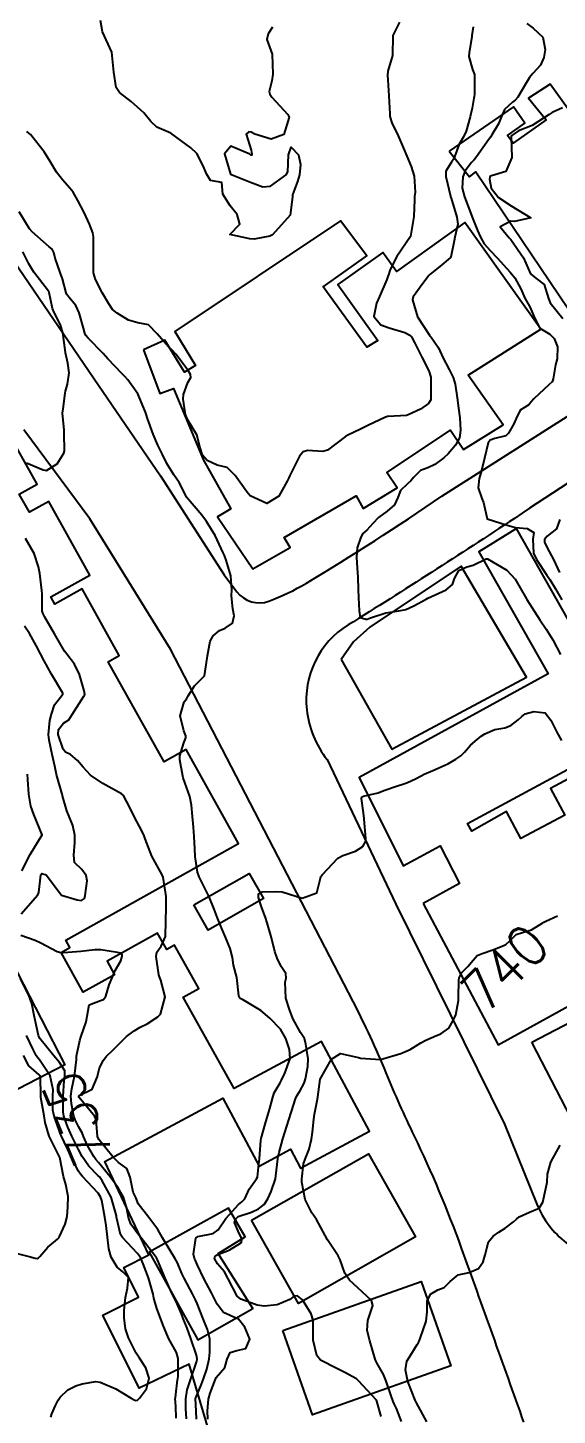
# Model space of a CAD drawing. Header units: metres. Extents: x 298520 to 308411, y 7433745 to 7450750.
# Drawn here: x 302011.5 to 302064.3, y 7441875.2 to 7442013.4 of the extents above; entities that cross this region are included whole.
import ezdxf
from ezdxf.enums import TextEntityAlignment as Align

# ---------------------------------------------------------------- set-up
doc = ezdxf.new("R2010")
doc.units = ezdxf.units.M
doc.header["$LTSCALE"] = 10
for name, color, linetype in [('Cotas', 45, 'Continuous'), ('Curvas de Nivel 1m', 11, 'Continuous'), ('Curvas de Nivel 5m', 15, 'Continuous'), ('Edificações', 30, 'Continuous'), ('Vias Primárias', 230, 'Continuous')]:
    doc.layers.add(name, color=color, linetype=linetype)
doc.styles.add('Style-STANDARD', font='STANDARD.shx')

msp = doc.modelspace()

# ---------------------------------------------------------------- linework, layer by layer
at = {"layer": 'Curvas de Nivel 1m', "flags": 128}
for points, elevation in [([(302048.54, 7442013.93), (302047.86, 7442012.6), (302047.84, 7442010.6), (302047.37, 7442009.06), (302047.35, 7442008.61), (302047.37, 7442008.17), (302047.47, 7442006.6), (302047.58, 7442004.79), (302047.58, 7442004.6), (302047.59, 7442004.43), (302047.76, 7442003.89), (302048.39, 7442002.59), (302048.89, 7442001.43), (302049.26, 7442000.58), (302049.71, 7441999.55), (302050.01, 7441998.58), (302050.11, 7441997), (302050.04, 7441996.57), (302050.02, 7441996.22), (302049.96, 7441994.58), (302049.62, 7441992.58), (302048.28, 7441990.59), (302048.03, 7441990.17), (302047.58, 7441989.18), (302047.42, 7441988.76), (302047.37, 7441988.6), (302047.26, 7441988.3), (302046.53, 7441986.62), (302046.24, 7441985.93), (302045.99, 7441984.62), (302046.67, 7441983.77), (302047.51, 7441983.49), (302049.07, 7441983.02), (302049.51, 7441982.8), (302049.72, 7441982.58), (302050.03, 7441982.04), (302050.77, 7441980.57), (302051.46, 7441979.22), (302051.66, 7441978.56), (302051.67, 7441976.79), (302051.67, 7441976.56), (302051.65, 7441976.33), (302051.42, 7441975.95), (302050.62, 7441975.37), (302049.41, 7441974.81), (302049.22, 7441974.77), (302047.4, 7441974.67), (302047.34, 7441974.66), (302047.15, 7441974.6), (302045.39, 7441973.77), (302044.65, 7441973.38), (302043.38, 7441972.79), (302043.16, 7441972.65), (302041.37, 7441971.31), (302040.88, 7441971.18), (302039.37, 7441971.26), (302038.92, 7441971.15), (302038.56, 7441970.71), (302038.16, 7441969.9), (302037.57, 7441968.72), (302037.49, 7441968.56), (302037.33, 7441968.2), (302036.51, 7441966.73), (302035.31, 7441965.98), (302033.65, 7441966.77), (302033.32, 7441967.15), (302032.16, 7441968.78), (302031.34, 7441969.59), (302030.35, 7441969.8), (302029.35, 7441970.27), (302028.89, 7441970.82), (302028.66, 7441971.54), (302028.34, 7441972.83), (302027.41, 7441974.37), (302027.19, 7441974.84), (302026.97, 7441976.39), (302027, 7441976.85), (302027.44, 7441978.05), (302027.73, 7441978.55), (302027.69, 7441978.84), (302027.46, 7441979.24), (302026.24, 7441980.86), (302025.87, 7441981.25), (302025.49, 7441981.6), (302024.38, 7441982.88), (302023.52, 7441983.79), (302022.43, 7441983.99), (302021.52, 7441984.26), (302020.37, 7441984.93), (302019.93, 7441985.32), (302019.54, 7441985.87), (302018.92, 7441986.95), (302018.23, 7441988.29), (302018.04, 7441988.96), (302018.04, 7441990.51), (302018.04, 7441990.96), (302018.01, 7441992.56), (302017.96, 7441992.96), (302017.63, 7441993.8), (302017.08, 7441994.97), (302016.46, 7441996.17), (302016, 7441996.98), (302015.68, 7441997.41), (302014.93, 7441998.24), (302014.33, 7441999), (302013.71, 7442000.05), (302013.11, 7442001.02), (302011.74, 7442002.73), (302011.58, 7442002.88), (302011.39, 7442003.04)], 739), ([(302055.87, 7442013.47), (302055.76, 7442012.61), (302055.75, 7442012.51), (302055.47, 7442010.88), (302055.46, 7442010.51), (302055.82, 7442009.2), (302056, 7442008.7), (302056.02, 7442008.51), (302056.01, 7442006.72), (302055.98, 7442006.51), (302055.95, 7442006.35), (302055.78, 7442005.36), (302055.61, 7442004.66), (302055.57, 7442004.51), (302055.19, 7442003.07), (302054.92, 7442002.52), (302054.47, 7442001.79), (302054.03, 7442000.53), (302053.94, 7442000.31), (302053.71, 7441999.97), (302053.16, 7441999.08), (302053.14, 7441998.54), (302053.62, 7441996.59), (302053.63, 7441996.53), (302053.67, 7441996.41), (302054.26, 7441994.52), (302054.35, 7441993.81), (302054.06, 7441992.53), (302053.99, 7441992.16), (302053.66, 7441990.53), (302053.64, 7441990.5), (302053.6, 7441990.47), (302052.54, 7441989.59), (302051.58, 7441988.82), (302051.45, 7441988.69), (302051.36, 7441988.56), (302050.59, 7441987.54), (302049.9, 7441986.58), (302049.84, 7441986.29), (302050.33, 7441984.57), (302051.51, 7441982.77), (302051.6, 7441982.66), (302051.69, 7441982.56), (302052.43, 7441981.48), (302052.87, 7441980.54), (302053.47, 7441979.35), (302053.9, 7441978.53), (302054.09, 7441977.88), (302054.28, 7441976.52), (302054.43, 7441975.5), (302054.55, 7441974.52), (302054.62, 7441973.29), (302054.5, 7441972.52), (302054.1, 7441971.8), (302053.37, 7441970.94), (302052.95, 7441970.54), (302052.04, 7441969.86), (302051.35, 7441969.55), (302050.64, 7441969.27), (302049.93, 7441968.57), (302049.67, 7441968.24), (302049.33, 7441967.95), (302048.64, 7441967.27), (302048.37, 7441966.59), (302048.04, 7441965.86), (302047.3, 7441965.24), (302046.44, 7441964.61), (302045.89, 7441964.01), (302045.27, 7441963.33), (302044.89, 7441963.01), (302044.67, 7441962.64), (302044.32, 7441961.57), (302044.23, 7441960.64), (302044.32, 7441959.55), (302044.38, 7441958.64), (302044.41, 7441957.43), (302044.46, 7441956.64), (302044.51, 7441955.3), (302044.62, 7441954.64), (302045.17, 7441954.49), (302045.3, 7441954.49), (302045.64, 7441954.62), (302047.18, 7441955.11), (302048.48, 7441955.29), (302049.18, 7441955.43), (302049.96, 7441955.8), (302051.19, 7441956.48), (302051.36, 7441956.56), (302053.2, 7441957.38), (302053.82, 7441957.91), (302054.02, 7441958.52), (302054.44, 7441959.31), (302055.23, 7441959.69), (302055.87, 7441959.86), (302057.19, 7441960.48), (302057.24, 7441960.49), (302057.31, 7441960.48), (302059.23, 7441959.36), (302060.08, 7441958.45), (302061.19, 7441956.51), (302061.22, 7441956.47), (302061.23, 7441956.44), (302061.98, 7441955.23), (302062.52, 7441954.42), (302063.16, 7441953.47), (302063.82, 7441952.4), (302064.59, 7441950.94)], 738), ([(302061.24, 7442013.8), (302061.87, 7442013.32), (302062.84, 7442012.42), (302063.06, 7442011.2), (302062.93, 7442010.42), (302062.59, 7442009.65), (302061.82, 7442008.8), (302061.49, 7442008.43), (302061.11, 7442007.74), (302060.32, 7442006.45), (302060.07, 7442006.17), (302059.79, 7442005.97), (302059, 7442005.24), (302058.68, 7442004.47), (302058.42, 7442003.81), (302057.75, 7442002.71), (302057.59, 7442002.48), (302057.23, 7442001.98), (302056.21, 7442000.5), (302055.99, 7442000.23), (302055.71, 7441999.94), (302055.09, 7441999.13), (302054.84, 7441998.52), (302054.79, 7441997.41), (302055, 7441996.52), (302055.65, 7441994.86), (302055.79, 7441994.51), (302056.31, 7441993.18), (302056.61, 7441992.5), (302056.98, 7441991.85), (302057.61, 7441991.14), (302058.26, 7441990.47), (302059.58, 7441989.04), (302060.03, 7441988.46), (302060.63, 7441987.38), (302061.03, 7441986.45), (302061.54, 7441985.57), (302062.03, 7441984.43), (302062.53, 7441983.44), (302063.51, 7441982.84), (302063.95, 7441982.41), (302064.29, 7441981.61), (302064.26, 7441980.4), (302064.09, 7441979.79), (302063.86, 7441978.41), (302063.74, 7441978.12), (302063.45, 7441977.85), (302061.91, 7441976.43), (302061.71, 7441976.15), (302061.42, 7441975.81), (302060.58, 7441975.29), (302060.16, 7441974.45), (302059.94, 7441973.92), (302059.39, 7441972.98), (302059.12, 7441972.73), (302058.04, 7441972.47), (302057.57, 7441972.29), (302057.38, 7441972.05), (302057, 7441970.49), (302056.68, 7441969.15), (302056.48, 7441968.49), (302056.38, 7441967.55), (302056.74, 7441966.49), (302056.9, 7441966.08), (302057.28, 7441964.48), (302059.28, 7441963.82), (302060.11, 7441963.61), (302061.27, 7441963.5), (302061.93, 7441963.09), (302061.82, 7441962.43), (302061.88, 7441961.06), (302062.19, 7441960.43), (302063.22, 7441958.85), (302063.51, 7441958.41), (302064.09, 7441957.51), (302064.73, 7441956.39)], 737), ([(302064.78, 7442005.4), (302063.77, 7442004.93), (302063.45, 7442004.73), (302063, 7442004.42), (302061.75, 7442003.64), (302060.39, 7442003.09), (302059.74, 7442002.64), (302059.67, 7442002.54), (302059.65, 7442002.46), (302059.72, 7442000.46), (302059.12, 7441999.05), (302057.7, 7441998.63), (302057.6, 7441998.58), (302057.53, 7441998.48), (302057.49, 7441998.29), (302057.68, 7441997.39), (302058.42, 7441996.47), (302059.66, 7441995.63), (302061.64, 7441994.44), (302060.01, 7441994.09), (302059.64, 7441994.1), (302058.57, 7441993.53), (302059.47, 7441992.46), (302059.62, 7441992.29), (302060.88, 7441990.45), (302061.58, 7441988.85), (302062.11, 7441988.43), (302062.96, 7441987.81), (302063.38, 7441986.41), (302063.55, 7441985.98), (302064.81, 7441984.4)], 736), ([(302029.41, 7441874.81), (302029.39, 7441875.64), (302029.49, 7441876.81), (302029.65, 7441877.4), (302030.19, 7441878.8), (302030.21, 7441878.85), (302030.26, 7441878.95), (302031.13, 7441879.94), (302031.36, 7441880.79), (302031.65, 7441881.43), (302032.3, 7441881.64), (302033.2, 7441881.86), (302033.62, 7441882.76), (302033.11, 7441883.97), (302032.48, 7441884.77), (302032.33, 7441884.82), (302030.99, 7441885.44), (302030.35, 7441886.25), (302030.09, 7441886.8), (302029.79, 7441887.38), (302029.03, 7441888.81), (302028.4, 7441890.13), (302028.19, 7441890.61), (302028.1, 7441890.82), (302027.99, 7441891.24), (302028.23, 7441892.82), (302028.43, 7441892.99), (302029.95, 7441893.29), (302030.44, 7441893.66), (302031.23, 7441894.79), (302032.47, 7441896.18), (302032.8, 7441896.44), (302033.11, 7441896.76), (302033.55, 7441897.7), (302034.29, 7441898.75), (302034.37, 7441898.89), (302034.52, 7441900.25), (302034.56, 7441900.71), (302034.56, 7441900.75), (302034.72, 7441902.57), (302034.75, 7441902.75), (302035.13, 7441904.17), (302035.29, 7441904.74), (302035.59, 7441905.74), (302035.86, 7441906.74), (302036.04, 7441907.29), (302036.62, 7441908.31), (302036.77, 7441908.58), (302036.85, 7441908.73), (302037.08, 7441909.17), (302037.62, 7441910.72), (302037.57, 7441911.63), (302037.21, 7441912.72), (302036.68, 7441913.63), (302035.62, 7441914.74), (302034.7, 7441915.49), (302032.87, 7441916.61), (302032.71, 7441916.68), (302032.65, 7441916.71), (302032.6, 7441916.77), (302032.53, 7441916.96), (302032.3, 7441918.78), (302031.99, 7441920.01), (302031.88, 7441920.78), (302031.66, 7441921.67), (302031.19, 7441922.79), (302030.8, 7441923.74), (302030.34, 7441924.8), (302030.05, 7441925.58), (302029.55, 7441926.81), (302028.85, 7441928.21), (302028.56, 7441928.82), (302028.4, 7441929.29), (302028.17, 7441930.83), (302028.12, 7441931.6), (302028.05, 7441932.83), (302027.98, 7441933.76), (302027.9, 7441934.83), (302027.81, 7441935.96), (302027.64, 7441936.83), (302026.98, 7441938.68), (302026.93, 7441938.84), (302026.64, 7441940.48), (302026.64, 7441940.85), (302027.02, 7441942.16), (302027.22, 7441942.64), (302027.23, 7441942.84), (302027.03, 7441943.34), (302026.65, 7441944.85), (302027.07, 7441946.23), (302027.34, 7441946.57), (302027.47, 7441946.84), (302028.08, 7441947.84), (302029.09, 7441948.82), (302029.36, 7441950.58), (302029.39, 7441950.82), (302029.67, 7441952.28), (302029.94, 7441952.81), (302030.6, 7441953.35), (302031.15, 7441953.57), (302031.89, 7441954.06), (302032.06, 7441954.79), (302031.9, 7441955.51), (302031.79, 7441956.79), (302031.82, 7441957.41), (302031.73, 7441958.79), (302031.24, 7441960.35), (302031.07, 7441960.8), (302030.96, 7441961.09), (302030.15, 7441962.81), (302029.28, 7441964.21), (302028.82, 7441964.82), (302027.31, 7441966.63), (302027.23, 7441966.76), (302027.19, 7441966.84), (302026.55, 7441968.08), (302026.03, 7441968.86), (302025.35, 7441969.99), (302024.9, 7441970.87), (302024.44, 7441971.81), (302023.97, 7441972.88), (302023.41, 7441974.45), (302023.26, 7441974.89), (302023.2, 7441975.1), (302022.46, 7441976.9), (302021.45, 7441978.3), (302021.16, 7441978.63), (302020.89, 7441978.92), (302019.47, 7441980.4), (302018.99, 7441980.94), (302017.5, 7441982.47), (302017.27, 7441982.73), (302017.17, 7441982.96), (302017.04, 7441983.44), (302016.59, 7441984.97), (302016.26, 7441985.7), (302015.55, 7441986.54), (302015.36, 7441986.79), (302015.29, 7441986.98), (302014.92, 7441988.35), (302014.69, 7441988.99), (302014.19, 7441990.41), (302014.06, 7441991), (302013.91, 7441991.31), (302013.61, 7441991.56), (302011.9, 7441993.03), (302011.63, 7441993.34), (302010.61, 7441995.05)], 738), ([(302011.35, 7441970.03), (302013.02, 7441969.33), (302013.34, 7441969.27), (302014.41, 7441969.93), (302015.08, 7441970.99), (302015.12, 7441971.24), (302015.11, 7441972.99), (302015.09, 7441973.29), (302014.95, 7441974.99), (302014.99, 7441975.42), (302015.21, 7441976.99), (302015.24, 7441977.19), (302015.44, 7441977.89), (302015.61, 7441978.99), (302015.47, 7441979.97), (302015.23, 7441980.99), (302015.19, 7441981.29), (302014.96, 7441983), (302014.73, 7441983.78), (302014.11, 7441985), (302013.94, 7441985.41), (302013.62, 7441987.01), (302013.6, 7441987.06), (302013.55, 7441987.15), (302012.06, 7441989.03), (302011.59, 7441989.85), (302010.97, 7441991.04)], 737), ([(302064.52, 7441964.4), (302064.19, 7441963.48), (302063.27, 7441962.75), (302062.99, 7441962.41), (302062.99, 7441962.14), (302063.25, 7441961.59), (302063.88, 7441960.4), (302064.5, 7441959.12)], 736), ([(302028.3, 7441874.82), (302028.23, 7441876.29), (302028.2, 7441876.79), (302028.2, 7441876.82), (302028.21, 7441876.85), (302028.23, 7441876.92), (302028.79, 7441878.28), (302028.98, 7441878.81), (302029.31, 7441879.78), (302029.56, 7441880.81), (302029.62, 7441881.48), (302029.62, 7441882.81), (302029.4, 7441883.73), (302028.95, 7441884.81), (302028.35, 7441886.33), (302028.21, 7441886.68), (302028.14, 7441886.82), (302027.89, 7441887.3), (302027.06, 7441888.84), (302026.84, 7441889.3), (302026.4, 7441890.36), (302026.15, 7441890.85), (302025.66, 7441891.61), (302024.91, 7441892.87), (302024.44, 7441893.69), (302023.54, 7441894.88), (302022.47, 7441896.24), (302022.31, 7441896.73), (302022.24, 7441896.89), (302021.97, 7441897.4), (302021.69, 7441898.9), (302021.36, 7441899.76), (302020.52, 7441900.38), (302019.96, 7441900.93), (302018.55, 7441902.65), (302018.44, 7441902.94), (302018.28, 7441904.65), (302018.17, 7441904.94), (302016.59, 7441906.85), (302016.56, 7441906.93), (302016.56, 7441906.96), (302016.57, 7441906.99), (302016.59, 7441907.04), (302017.88, 7441907.67), (302018.42, 7441908.94), (302018.45, 7441909.11), (302018.63, 7441909.78), (302019.02, 7441910.56), (302019.3, 7441910.93), (302019.98, 7441911.6), (302020.66, 7441912.24), (302021.33, 7441912.91), (302022.08, 7441913.49), (302022.68, 7441913.83), (302023.38, 7441914.19), (302024.44, 7441914.87), (302024.58, 7441914.99), (302024.7, 7441915.15), (302025.17, 7441916.86), (302024.74, 7441918.52), (302024.59, 7441918.87), (302024.55, 7441919.07), (302024.26, 7441920.88), (302024.33, 7441921.31), (302024.77, 7441921.92), (302025.19, 7441922.86), (302025.25, 7441924.42), (302025.24, 7441924.86), (302025.26, 7441925.31), (302025.27, 7441926.86), (302024.96, 7441928.77), (302024.93, 7441928.87), (302024.91, 7441928.92), (302024.86, 7441929), (302023.83, 7441930.88), (302023.19, 7441932.6), (302023.09, 7441932.89), (302022.91, 7441933.26), (302022.03, 7441934.9), (302021.68, 7441935.65), (302021.02, 7441936.92), (302020.95, 7441936.98), (302020.8, 7441937.07), (302018.97, 7441938.12), (302017.74, 7441938.95), (302016.99, 7441939.74), (302016.43, 7441940.4), (302015.72, 7441940.98), (302015.24, 7441941.22), (302015.01, 7441941.53), (302014.49, 7441943), (302014.53, 7441943.5), (302015.04, 7441944.12), (302015.56, 7441944.46), (302015.9, 7441944.98), (302017.07, 7441946.81), (302017.14, 7441946.89), (302017.15, 7441946.96), (302017.08, 7441947.35), (302016.64, 7441948.97), (302016.14, 7441950), (302015.36, 7441950.99), (302015.25, 7441951.11), (302015.13, 7441951.28), (302014.12, 7441953), (302013.17, 7441954.67), (302012.99, 7441955.01), (302012.91, 7441955.28), (302012.9, 7441957.01), (302012.89, 7441957.32), (302012.66, 7441959.02), (302012.55, 7441959.69), (302012.12, 7441961.02), (302011.26, 7441962.5)], 737), ([(302010.81, 7441925.12), (302012.49, 7441927.02), (302012.59, 7441927.26), (302012.79, 7441929.01), (302012.86, 7441929.16), (302013.32, 7441929.01), (302014.83, 7441926.99), (302016.4, 7441926.54), (302016.83, 7441926.47), (302017.12, 7441926.67), (302017.2, 7441926.96), (302017.4, 7441928.41), (302017.29, 7441928.96), (302016.87, 7441929.53), (302016.14, 7441930.23), (302016.05, 7441930.97), (302016.17, 7441932.24), (302016.16, 7441932.97), (302015.98, 7441933.91), (302015.53, 7441934.98), (302015.36, 7441935.4), (302014.95, 7441936.87), (302014.92, 7441936.99), (302014.9, 7441937.04), (302014.33, 7441939), (302014.16, 7441939.83), (302013.89, 7441941), (302013.6, 7441942.42), (302013.54, 7441943), (302013.68, 7441944.37), (302013.83, 7441945), (302014.12, 7441945.94), (302014.96, 7441946.99), (302014.98, 7441947.09), (302013.83, 7441949), (302013.12, 7441950.33), (302012.75, 7441951.01), (302012.3, 7441951.85), (302011.63, 7441953.03), (302011.15, 7441953.79)], 736), ([(302046.69, 7441875.07), (302046.27, 7441876.61), (302046.23, 7441876.69), (302044.45, 7441878.63), (302044.26, 7441878.81), (302043.08, 7441879.46), (302042.27, 7441879.85), (302040.65, 7441880.68), (302040.29, 7441881.14), (302039.92, 7441882.68), (302039.92, 7441883.08), (302039.93, 7441884.68), (302039.74, 7441885.29), (302038.87, 7441886.69), (302038.36, 7441887.1), (302038.02, 7441887.05), (302037.6, 7441886.71), (302036.35, 7441886.2), (302035.04, 7441886.05), (302034.35, 7441886.15), (302032.71, 7441886.77), (302032.36, 7441887.05), (302031.44, 7441888.78), (302031.08, 7441889.48), (302030.4, 7441890.27), (302030.1, 7441890.8), (302030.14, 7441891.07), (302030.41, 7441891.21), (302031.55, 7441891.65), (302032.42, 7441892.16), (302032.78, 7441892.41), (302032.83, 7441892.77), (302032.44, 7441893.52), (302032.08, 7441894.4), (302032.2, 7441894.77), (302032.46, 7441894.98), (302033.78, 7441895.43), (302034.46, 7441895.76), (302035.03, 7441896.18), (302035.41, 7441896.74), (302035.74, 7441897.49), (302036.16, 7441898.73), (302036.21, 7441899.03), (302036.39, 7441900.73), (302036.41, 7441900.84), (302036.53, 7441901.35), (302036.91, 7441902.72), (302037.3, 7441903.98), (302037.53, 7441904.72), (302037.96, 7441906.08), (302038.17, 7441906.71), (302038.31, 7441907), (302038.6, 7441907.46), (302039.04, 7441908.27), (302039.17, 7441908.69), (302039.4, 7441909.92), (302039.42, 7441910.69), (302039.21, 7441912.14), (302039.05, 7441912.7), (302038.67, 7441913.32), (302037.9, 7441914.71), (302037.57, 7441915.59), (302037.19, 7441916.72), (302037.13, 7441918.33), (302037.23, 7441918.72), (302037.21, 7441919.19), (302036.75, 7441919.9), (302036.32, 7441920.73), (302036.12, 7441921.38), (302035.76, 7441922.74), (302035.33, 7441924.22), (302035.18, 7441924.75), (302034.82, 7441925.74), (302034.48, 7441926.75), (302034.48, 7441927.11), (302034.84, 7441927.32), (302036.21, 7441927.37), (302036.84, 7441927.31), (302038.83, 7441926.7), (302040.3, 7441927.22), (302040.65, 7441928.68), (302040.7, 7441928.85), (302040.87, 7441929.06), (302042.38, 7441930.66), (302042.89, 7441930.93), (302044.16, 7441931.37), (302044.89, 7441931.83), (302045.18, 7441932.35), (302045.19, 7441932.63), (302045.02, 7441934.55), (302045.01, 7441934.63), (302044.94, 7441935.19), (302044.76, 7441936.63), (302044.79, 7441936.79), (302044.96, 7441936.86), (302046.4, 7441937.18), (302046.96, 7441937.41), (302048.22, 7441937.85), (302048.97, 7441938.06), (302049.33, 7441938.21), (302050.14, 7441938.57), (302050.68, 7441938.86), (302050.98, 7441939.05), (302051.85, 7441939.41), (302052.99, 7441939.9), (302053.41, 7441940.11), (302054.15, 7441940.52), (302054.65, 7441940.87), (302055.01, 7441941.23), (302055.61, 7441941.91), (302056.28, 7441942.5), (302056.69, 7441942.83), (302057.03, 7441943.06), (302058.03, 7441943.48), (302059.04, 7441943.66), (302059.63, 7441943.87), (302060.38, 7441944.45), (302060.72, 7441944.78), (302061.06, 7441945.03), (302061.92, 7441945.28), (302063.06, 7441945.13), (302063.62, 7441944.4), (302064.26, 7441943.17), (302064.68, 7441942.39)], 739), ([(302027.31, 7441874.83), (302027.24, 7441875.85), (302027.24, 7441876.83), (302027.36, 7441877.72), (302027.72, 7441878.83), (302028.28, 7441880.49), (302028.36, 7441880.74), (302028.37, 7441880.82), (302028.29, 7441881.19), (302027.74, 7441882.83), (302027.36, 7441883.87), (302026.98, 7441884.84), (302026.79, 7441885.3), (302026.35, 7441886.28), (302026.09, 7441886.85), (302025.84, 7441887.37), (302025.16, 7441888.86), (302024.4, 7441890.66), (302024.29, 7441890.87), (302024.01, 7441891.28), (302022.75, 7441892.89), (302022.44, 7441893.27), (302021.76, 7441894.22), (302021.52, 7441894.9), (302021.35, 7441895.79), (302021.02, 7441896.91), (302020.49, 7441897.86), (302019.69, 7441898.93), (302018.52, 7441900.36), (302018.25, 7441900.67), (302018.06, 7441900.95), (302017.44, 7441902.05), (302017.04, 7441902.96), (302016.9, 7441903.31), (302016.56, 7441903.88), (302016.21, 7441904.6), (302016.08, 7441904.97), (302015.82, 7441906.2), (302015.78, 7441906.97), (302015.87, 7441907.71), (302016.12, 7441908.97), (302016.32, 7441910.64), (302016.33, 7441910.96), (302016.66, 7441912.52), (302016.76, 7441912.86), (302016.8, 7441912.96), (302017.28, 7441914.36), (302017.39, 7441914.95), (302017.59, 7441916.07), (302018.71, 7441916.49), (302019.03, 7441916.61), (302019.27, 7441916.93), (302019.6, 7441918.06), (302019.95, 7441918.93), (302020.19, 7441919.48), (302020.76, 7441920.46), (302020.88, 7441920.92), (302020.88, 7441921.03), (302020.77, 7441921.2), (302020.41, 7441921.28), (302018.77, 7441921.53), (302018.17, 7441921.55), (302016.77, 7441921.38), (302015.03, 7441921.25), (302014.77, 7441921.25), (302014.4, 7441921.36), (302012.77, 7441922.2), (302012.22, 7441922.46), (302010.78, 7441922.98)], 736), ([(302013.77, 7441874.99), (302013.88, 7441875.33), (302014.22, 7441876.16), (302014.51, 7441876.7), (302014.7, 7441876.99), (302015.48, 7441877.74), (302016.25, 7441878.12), (302016.9, 7441878.31), (302018.26, 7441878.56), (302018.7, 7441878.5), (302020.25, 7441877.84), (302021.79, 7441876.9), (302022.07, 7441876.73), (302022.23, 7441876.68), (302022.42, 7441876.7), (302022.62, 7441876.89), (302023.3, 7441877.83), (302023.58, 7441878.88), (302023.23, 7441879.92), (302022.61, 7441880.89), (302022.29, 7441881.37), (302021.5, 7441882.9), (302021.23, 7441883.81), (302021.08, 7441884.91), (302021.09, 7441885.66), (302021.2, 7441886.91), (302021.42, 7441887.85), (302021.5, 7441888.9), (302020.95, 7441889.47), (302020.39, 7441889.94), (302019.79, 7441890.93), (302019.57, 7441891.78), (302019.41, 7441892.93), (302019.28, 7441894.1), (302019.15, 7441894.93), (302018.84, 7441896.57), (302018.72, 7441896.94), (302018.48, 7441897.32), (302016.93, 7441898.96), (302016.74, 7441899.2), (302016.51, 7441899.55), (302015.8, 7441900.98), (302015.1, 7441902.43), (302014.84, 7441902.99), (302014.75, 7441903.18), (302014.56, 7441903.67), (302014.09, 7441904.99), (302013.98, 7441905.59), (302013.98, 7441907), (302014, 7441907.6), (302013.72, 7441909), (302012.64, 7441910.58), (302012.44, 7441910.81), (302012.32, 7441911.01), (302011.99, 7441911.68), (302011.34, 7441913.03)], 734), ([(302010.41, 7441891.31), (302011.61, 7441891.02), (302012.22, 7441890.84), (302012.4, 7441890.82), (302012.55, 7441890.86), (302012.68, 7441891.01), (302013.48, 7441891.94), (302014.43, 7441892.72), (302014.56, 7441892.86), (302014.64, 7441892.99), (302015.2, 7441894.23), (302015.39, 7441894.98), (302015.48, 7441895.96), (302015.51, 7441896.98), (302015.28, 7441898.19), (302015.04, 7441898.98), (302014.66, 7441900.86), (302014.61, 7441900.99), (302014.53, 7441901.14), (302013.6, 7441903), (302013.22, 7441904.35), (302013.09, 7441905), (302012.77, 7441906.83), (302012.76, 7441907.01), (302012.74, 7441908.89), (302012.71, 7441909.01), (302012.62, 7441909.11), (302011.58, 7441909.98), (302011.06, 7441911.03)], 733), ([(302051.27, 7441874.55), (302050.23, 7441876.44), (302050.16, 7441876.56), (302050.1, 7441876.7), (302049.36, 7441878.57), (302049.12, 7441879.73), (302049.28, 7441880.57), (302049.65, 7441881.21), (302050.31, 7441882.24), (302050.44, 7441882.43), (302050.49, 7441882.56), (302050.59, 7441882.83), (302051.19, 7441884.55), (302051.29, 7441885.5), (302051.3, 7441886.55), (302051.64, 7441887.27), (302052.37, 7441887.7), (302052.97, 7441887.93), (302053.57, 7441888.52), (302054.39, 7441889.17), (302055.49, 7441889.4), (302056.4, 7441889.81), (302056.86, 7441890.48), (302057.09, 7441891.16), (302057.41, 7441892.48), (302057.88, 7441893.02), (302058.44, 7441893.42), (302059.07, 7441893.83), (302059.89, 7441894.45), (302060.19, 7441894.71), (302060.46, 7441894.94), (302061.48, 7441895.41), (302062.47, 7441895.82), (302062.82, 7441896.41), (302063.13, 7441897.78), (302063.24, 7441898.41), (302063.3, 7441899.2), (302063.61, 7441900.4), (302064.54, 7441902.08)], 741)]:
    msp.add_lwpolyline(points, dxfattribs=dict(at, elevation=elevation))
at = {"layer": 'Curvas de Nivel 5m', "flags": 128}
for points, elevation in [([(302035.87, 7442013.43), (302035.43, 7442012.75), (302035.3, 7442012.19), (302035.84, 7442010.75), (302035.9, 7442008.75), (302035.81, 7442008.08), (302035.54, 7442007.01), (302035.61, 7442006.75), (302035.79, 7442006.47), (302037.4, 7442004.73), (302037.52, 7442004.48), (302036.99, 7442002.73), (302035.74, 7442002.27), (302034.12, 7442002.77), (302033.74, 7442002.98), (302033.51, 7442003.01), (302033.25, 7442002.77), (302033.73, 7442001.17), (302033.82, 7442000.77), (302033.8, 7442000.69), (302033.72, 7442000.69), (302033.6, 7442000.77), (302031.73, 7442001.56), (302031.09, 7442000.8), (302031.69, 7441998.79), (302033.69, 7441997.99), (302034.9, 7441997.54), (302035.68, 7441997.58), (302037.24, 7441998.73), (302037.4, 7441999.02), (302037.48, 7442000.72), (302037.73, 7442001.47), (302038.45, 7442000.71), (302038.67, 7441999.75), (302038.57, 7441998.71), (302038.35, 7441998.05), (302037.88, 7441996.72), (302037.85, 7441996.54), (302037.64, 7441994.72), (302035.87, 7441992.75), (302035.62, 7441992.6), (302034.05, 7441992.33), (302033.62, 7441992.34), (302031.62, 7441992.79), (302032.6, 7441993.82), (302032.34, 7441994.78), (302031.66, 7441995.62), (302030.92, 7441996.8), (302030.83, 7441997.95), (302029.69, 7441998.15), (302029.29, 7441998.82), (302028.99, 7441999.54), (302028.32, 7442000.83), (302027.73, 7442001.41), (302025.74, 7442002.86), (302024.35, 7442003.48), (302023.75, 7442004.03), (302023.04, 7442004.9), (302021.78, 7442006.03), (302020.62, 7442006.93), (302020.29, 7442007.42), (302020.04, 7442008.94), (302019.84, 7442010.94), (302018.92, 7442012.95), (302018.73, 7442014.1)], 740), ([(302010.87, 7441929.4), (302011.7, 7441931.03), (302012.9, 7441933.01), (302012.06, 7441935.02), (302011.78, 7441935.86), (302011.57, 7441937.03), (302011.48, 7441938.52), (302011.45, 7441939.03)], 735), ([(302048.74, 7441874.57), (302048.23, 7441875.86), (302048, 7441876.35), (302047.91, 7441876.58), (302047.7, 7441877.13), (302047.19, 7441878.6), (302046.94, 7441879.27), (302046.28, 7441880.41), (302046.17, 7441880.61), (302046.1, 7441880.79), (302045.56, 7441882.62), (302045.3, 7441883.65), (302045.36, 7441884.62), (302045.86, 7441886.13), (302045.73, 7441886.62), (302044.37, 7441887.9), (302043.54, 7441888.64), (302043.07, 7441889.33), (302042.62, 7441890.66), (302042.56, 7441890.81), (302042.41, 7441891.06), (302041.34, 7441892.67), (302040.45, 7441894.34), (302040.25, 7441894.68), (302039.79, 7441895.35), (302039.12, 7441896.69), (302038.8, 7441898.4), (302038.8, 7441898.7), (302038.97, 7441900.25), (302039.12, 7441900.69), (302039.54, 7441901.68), (302039.76, 7441902.69), (302039.86, 7441903.38), (302040, 7441904.69), (302040.07, 7441905.19), (302040.35, 7441906.68), (302040.39, 7441906.89), (302040.62, 7441908.68), (302041.75, 7441910.66), (302042.65, 7441911.23), (302044.46, 7441910.82), (302044.64, 7441910.76), (302046.64, 7441910.61), (302048.65, 7441911.22), (302049.6, 7441911.63), (302050.66, 7441912.29), (302051.16, 7441912.55), (302052.21, 7441913), (302052.67, 7441913.18), (302053.46, 7441913.74), (302053.87, 7441914.52), (302054.14, 7441915.08), (302054.4, 7441916.51), (302054.4, 7441916.83), (302054.46, 7441918.51), (302054.49, 7441918.77), (302054.75, 7441919.29), (302055.36, 7441919.9), (302055.89, 7441920.5), (302056.29, 7441920.97), (302056.77, 7441921.19), (302057.83, 7441921.53), (302058.78, 7441921.92), (302059.14, 7441922.09), (302059.55, 7441922.45), (302060.17, 7441923.07), (302060.8, 7441923.28), (302061.68, 7441923.55), (302062.81, 7441924.24), (302062.92, 7441924.3), (302063.13, 7441924.41), (302064.28, 7441924.94)], 740), ([(302026.27, 7441874.91), (302026.23, 7441876.11), (302026.18, 7441876.85), (302026.19, 7441876.9), (302026.24, 7441877.26), (302026.39, 7441878.72), (302026.42, 7441878.85), (302026.47, 7441879.05), (302026.46, 7441880.85), (302026.29, 7441881.45), (302025.51, 7441882.86), (302024.95, 7441884.24), (302024.71, 7441884.87), (302024.34, 7441885.82), (302024.05, 7441886.87), (302023.97, 7441887.26), (302023.52, 7441888.88), (302022.99, 7441890.29), (302022.72, 7441890.89), (302022.41, 7441891.31), (302020.91, 7441892.91), (302020.73, 7441893.21), (302020.45, 7441894.35), (302020.33, 7441894.92), (302020.31, 7441895.07), (302019.78, 7441896.93), (302018.89, 7441898.54), (302018.61, 7441898.94), (302018.5, 7441899.05), (302017.56, 7441900), (302016.91, 7441900.96), (302016.53, 7441901.66), (302015.88, 7441902.98), (302015.48, 7441903.89), (302015.07, 7441904.98), (302015, 7441905.4), (302015, 7441906.98), (302015.11, 7441908.49), (302015.18, 7441908.98), (302015.16, 7441909.51), (302014.64, 7441910.33), (302014.06, 7441911), (302012.67, 7441912.73), (302012.55, 7441913.01), (302012.21, 7441914.54), (302012.11, 7441915.02), (302011.89, 7441916.21), (302011.59, 7441917.03), (302010.74, 7441918.64)], 735)]:
    msp.add_lwpolyline(points, dxfattribs=dict(at, elevation=elevation))
at = {"layer": 'Edificações'}
for points in [[(302053.47, 7442001.09), (302055.52, 7441998.52), (302056.15, 7441999.03), (302066.27, 7441984.03), (302075.96, 7441990.57), (302063.55, 7442007.74), (302061.41, 7442006.36), (302063.15, 7442004.2), (302059.86, 7442001.87), (302059.31, 7442002.64), (302061.04, 7442003.87), (302059.89, 7442005.5)], [(302023.01, 7441981.31), (302024.63, 7441976.95), (302026.01, 7441977.46), (302028.99, 7441970.31), (302031.72, 7441965.47), (302030.39, 7441964.68), (302033.92, 7441959.48), (302037.62, 7441961.62), (302037.05, 7441962.61), (302044.22, 7441966.74), (302044.9, 7441965.49), (302048.31, 7441967.55), (302047.28, 7441969.09), (302053.63, 7441973.31), (302054.92, 7441971.37), (302058.87, 7441973.84), (302055.39, 7441978.78), (302062.64, 7441983.35), (302055.06, 7441993.97), (302048.24, 7441989.1), (302046.88, 7441991), (302042.4, 7441987.8), (302046.36, 7441982.24), (302045.26, 7441981.55), (302040.92, 7441987.58), (302045.27, 7441990.64), (302042.66, 7441994.14), (302026.12, 7441983.12), (302028.18, 7441979.75), (302027.09, 7441979.08), (302025.13, 7441982.27)], [(302050.89, 7441926.16), (302058.38, 7441912.1), (302072.75, 7441920.02), (302067.09, 7441930.41), (302071.43, 7441932.73), (302067.68, 7441939.79), (302063.58, 7441937.62), (302065.01, 7441934.94), (302060.64, 7441932.62), (302059.2, 7441935.33), (302055.74, 7441933.35), (302055.3, 7441934.11), (302068.61, 7441941.3), (302068.97, 7441940.63), (302072.2, 7441942.37), (302060.21, 7441963.51), (302056.44, 7441961.19), (302063.37, 7441949.04), (302044.52, 7441938.71), (302048.91, 7441929.92), (302052.58, 7441931.9), (302054.5, 7441928.16)], [(302042.73, 7441950.47), (302047.77, 7441941.53), (302061.19, 7441948.7), (302054.67, 7441959.74), (302045.59, 7441953.67), (302043.94, 7441952.22)], [(302028.03, 7441926.01), (302033.56, 7441929.15), (302034.98, 7441926.64), (302029.46, 7441923.5)], [(302061.72, 7441912.35), (302071.16, 7441917.25), (302075.09, 7441909.69), (302065.65, 7441904.78)], [(302033.77, 7441894.61), (302045.45, 7441901.24), (302050.14, 7441892.95), (302038.47, 7441886.33)], [(302023.56, 7441891.43), (302028.42, 7441882.72), (302033.9, 7441885.82), (302030.47, 7441891.31), (302033.14, 7441892.98), (302031.48, 7441895.82)], [(302036.9, 7441883.64), (302050.68, 7441888.51), (302053.65, 7441880.11), (302039.87, 7441875.23)]]:
    msp.add_lwpolyline(points, close=True, dxfattribs=at)
for points in [[(302030.36, 7441870.85), (302027.55, 7441880.27), (302022.57, 7441877.9), (302018.94, 7441885.17), (302022.52, 7441886.96), (302021.04, 7441889.92), (302023.53, 7441891.17), (302019.16, 7441900.46), (302030.92, 7441906.76), (302034.54, 7441900.01), (302037.67, 7441901.68), (302038.67, 7441899.8), (302045.55, 7441903.49), (302040.76, 7441912.43), (302032.04, 7441907.75), (302026.98, 7441916.83), (302028.52, 7441917.69), (302026.11, 7441922.01), (302025.32, 7441921.57), (302024.41, 7441923.21), (302019.38, 7441920.41), (302020.13, 7441919.07), (302017, 7441917.33), (302014.8, 7441921.29), (302015.67, 7441921.78), (302015.26, 7441922.52), (302032.49, 7441932.12), (302027.27, 7441941.49), (302025.07, 7441940.26), (302019.5, 7441950.24), (302020.58, 7441950.85), (302016.89, 7441957.49), (302014.16, 7441955.97), (302013.76, 7441956.69), (302017.66, 7441958.86), (302013.57, 7441966.19), (302011.64, 7441965.12), (302010.63, 7441966.92), (302012.41, 7441967.91), (302009.76, 7441972.67)], [(302005.7, 7441928.4), (302015.17, 7441910.1), (302009.65, 7441907.25)]]:
    msp.add_lwpolyline(points, dxfattribs=at)
at = {"layer": 'Vias Primárias'}
for points, elevation in [([(301903.38, 7442217.54, 0.009889), (301906.95, 7442201.38, -0.007906), (301910.08, 7442187.41, 0.010383), (301916.86, 7442157.95, 0.008664), (301922.27, 7442137.95, 0.041753), (301923.93, 7442133.6, -0.010551), (301930.25, 7442119.72, 0.022157), (301938.51, 7442102.65, 0.002121), (301947.27, 7442086.58, 0.010828), (301960.31, 7442064.07, 0.018399), (301983.87, 7442028.38, -0.009823), (302002.03, 7442001.86), (302018.1, 7441978.4), (302024.69, 7441968.75), (302031.06, 7441958.89)], 700.81), ([(302031.06, 7441958.89), (302032.33, 7441957.21, 0.331273), (302035.51, 7441956.27, 0.045571), (302039.25, 7441958.06, 0.016807), (302052.74, 7441966.73), (302066.7, 7441975.59), (302086.2, 7441987.88, -0.057841), (302090.27, 7441989.83, 0.115896), (302097.98, 7441994.69, -0.081406), (302115.39, 7442007.38, -13.319112)], 700.81), ([(302118.06, 7442002.96), (302104.73, 7441992.12), (302095.87, 7441985.94), (302088.79, 7441982.67, 0.013352), (302084.35, 7441980.47, 0.002761), (302059.99, 7441964.51, -0.008047), (302043.41, 7441953.9, 0.289492), (302039.29, 7441945.45, 0.13949), (302041.31, 7441940.49), (302048.17, 7441926.09), (302058.99, 7441904.19), (302062.24, 7441896.21, 0.132671), (302065.15, 7441892.38, 0.266628), (302071.53, 7441891.51), (302086.1, 7441897.93), (302095.1, 7441903.03, 0.032676), (302100.66, 7441906.68, 0.079077), (302110.69, 7441917.09, 0.07747), (302116.89, 7441929.78), (302126.15, 7441953.7), (302131.09, 7441965.07, -0.044681), (302133.14, 7441968.84, 0.241117)], 748.9)]:
    msp.add_lwpolyline(points, format="xyb", dxfattribs=dict(at, elevation=elevation))
msp.add_lwpolyline([(302060.94, 7441874.5, 0.00133), (302054.69, 7441891.92, 0.026224), (302050.02, 7441903, -0.015418), (302047.21, 7441909.29, 0.022262), (302043.91, 7441916.4), (302025.7, 7441951.47), (302017.65, 7441964.47), (302011.08, 7441973.32)], format="xyb", dxfattribs=at)

# ---------------------------------------------------------------- texts
at = {"layer": 'Cotas', "style": 'Style-STANDARD'}
for s, rotation, p in [('740', 45.0514, (302059.04, 7441919.75, 740)), ('735', 112.8511, (302016.4, 7441904.73, 735))]:
    msp.add_text(s, height=4, rotation=rotation, dxfattribs=at).set_placement(p, align=Align.MIDDLE_CENTER)

doc.saveas('drawing.dxf')
